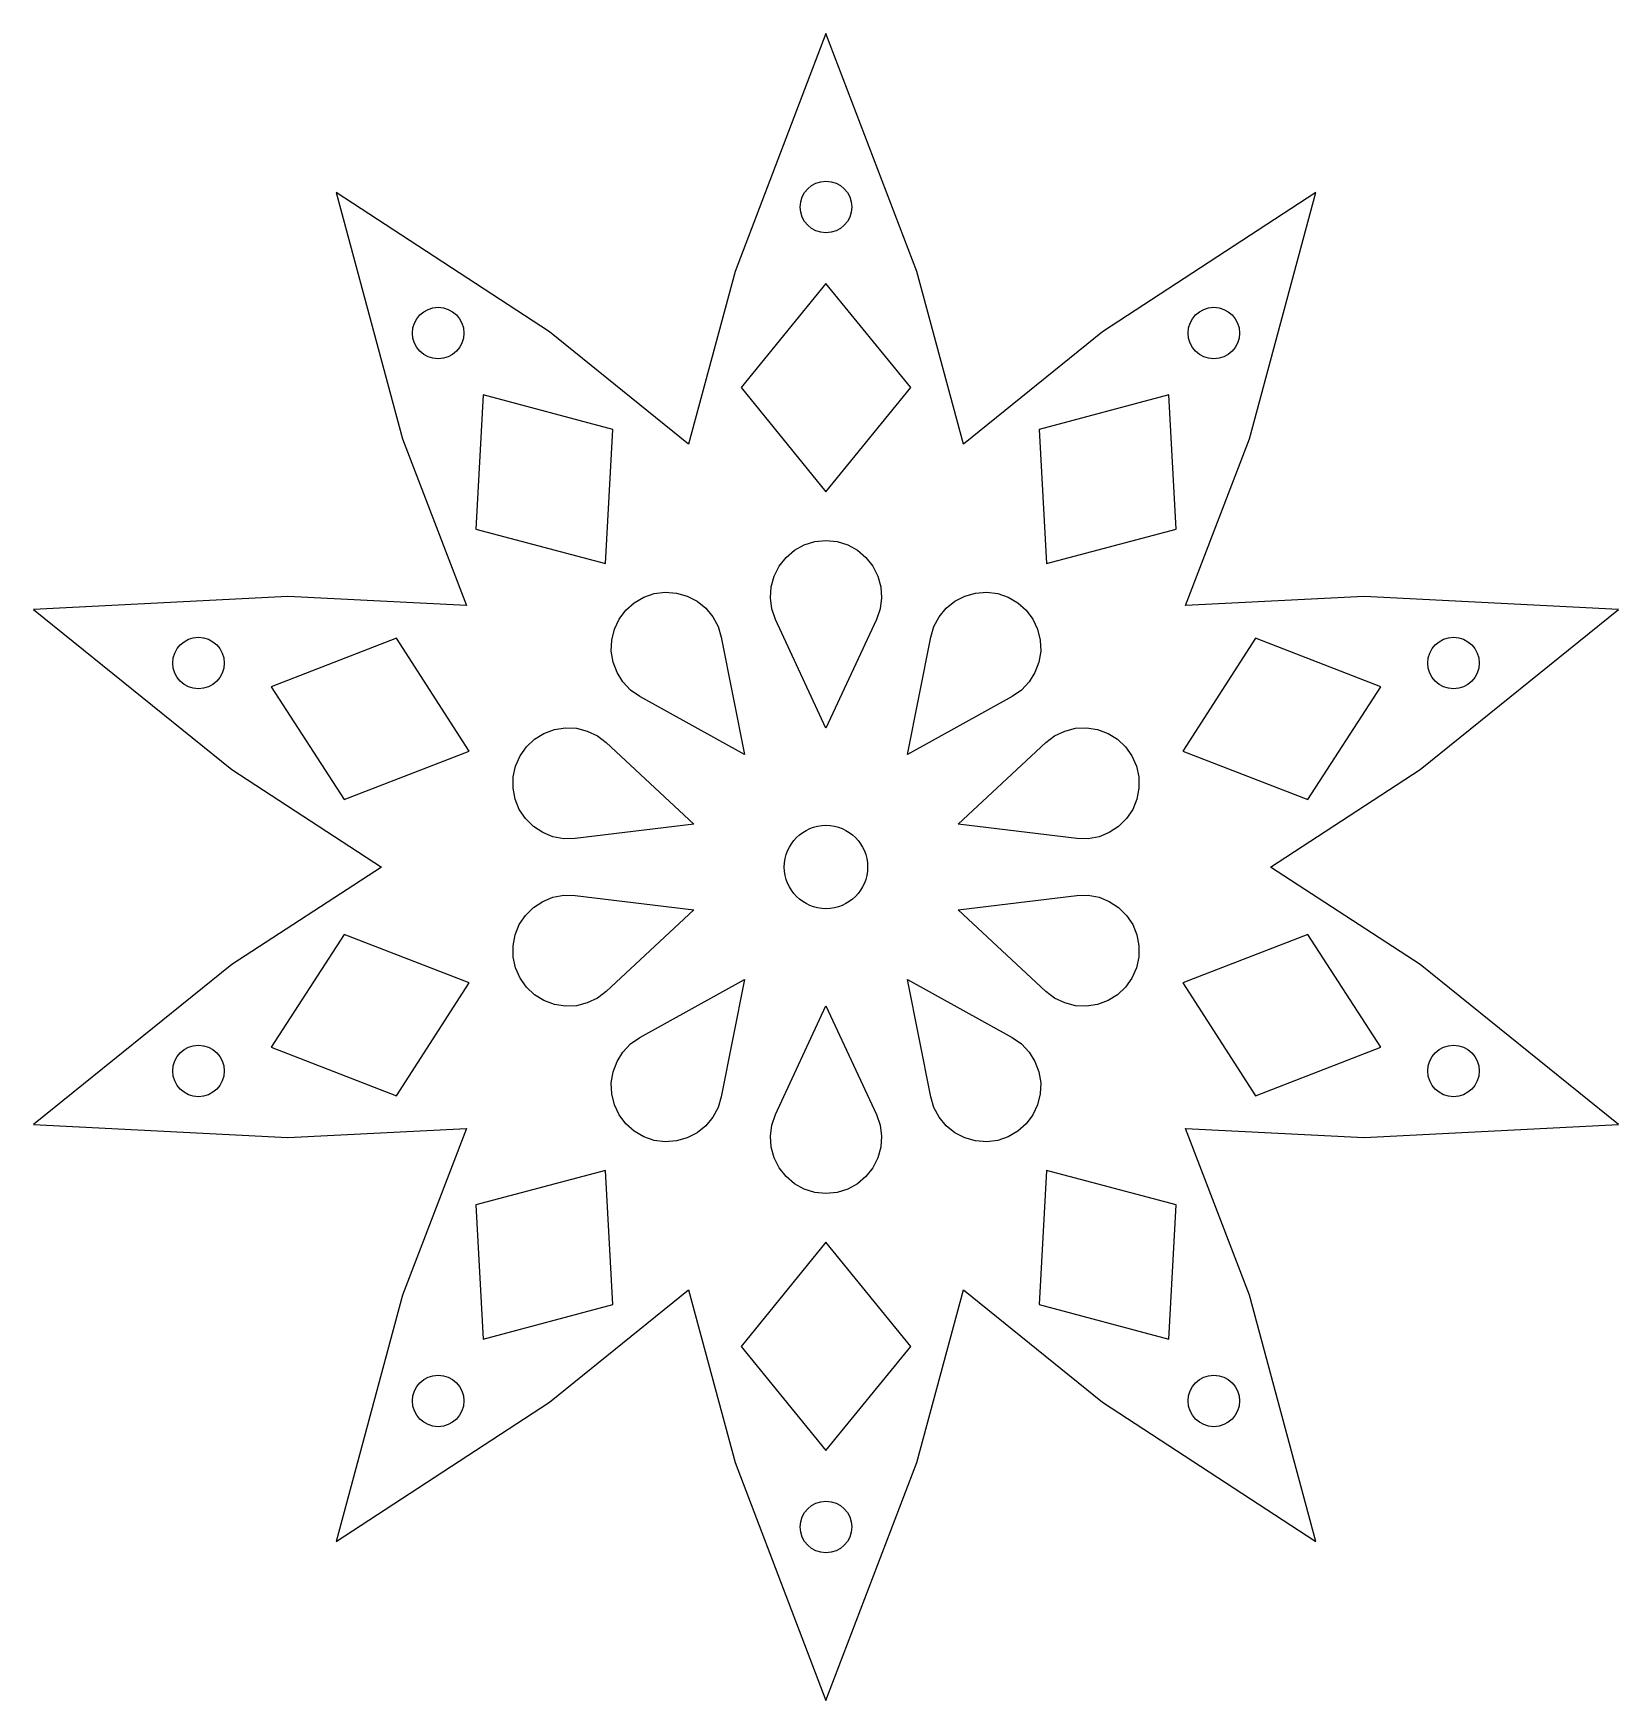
# Model space of a CAD drawing. Header units: metres. Extents: x 10 to 1151, y -1210 to -10.
import ezdxf

# ---------------------------------------------------------------- set-up
doc = ezdxf.new("R2010")
doc.units = ezdxf.units.M

msp = doc.modelspace()

# ---------------------------------------------------------------- linework, layer by layer
at = {"layer": 'CONTOUR'}
msp.add_lwpolyline([(481.75, -914.34), (515.25, -1038.52), (580.63, -1210), (646.02, -1038.52), (679.52, -914.34), (779.61, -995.11), (933.31, -1095.41), (885.41, -918.25), (839.52, -798.09), (967.97, -804.6), (1151.27, -795.41), (1008.38, -680.24), (900.63, -610), (1008.38, -539.76), (1151.27, -424.59), (967.97, -415.4), (839.52, -421.91), (885.41, -301.75), (933.31, -124.59), (779.61, -224.89), (679.52, -305.66), (646.02, -181.48), (580.63, -10), (515.25, -181.48), (481.75, -305.66), (381.65, -224.89), (227.96, -124.59), (275.86, -301.75), (321.75, -421.91), (193.3, -415.4), (10, -424.59), (152.89, -539.76), (260.63, -610), (152.89, -680.24), (10, -795.41), (193.3, -804.6), (321.75, -798.09), (275.86, -918.25), (227.96, -1095.41), (381.65, -995.11)], close=True, dxfattribs=at)
at = {"layer": 'HOLES'}
for points in [[(580.63, -340), (641.62, -265), (580.63, -190), (519.65, -265)], [(421.93, -391.57), (427.19, -295.04), (333.76, -270.21), (328.51, -366.74)], [(739.34, -391.57), (832.76, -366.74), (827.5, -270.21), (734.08, -295.04)], [(580.63, -510), (544.35, -431.84), (541.72, -424.28), (540.66, -416.34), (541.19, -408.35), (543.31, -400.63), (546.92, -393.48), (551.88, -387.19), (557.99, -382.02), (565.02, -378.17), (572.67, -375.8), (580.63, -375), (588.6, -375.8), (596.25, -378.17), (603.27, -382.02), (609.39, -387.19), (614.35, -393.48), (617.96, -400.63), (620.08, -408.35), (620.61, -416.34), (619.54, -424.28), (616.92, -431.84)], [(521.86, -529.1), (446.56, -487.19), (439.99, -482.62), (434.46, -476.82), (430.2, -470.05), (427.37, -462.55), (426.09, -454.65), (426.41, -446.65), (428.32, -438.87), (431.74, -431.63), (436.53, -425.21), (442.5, -419.88), (449.42, -415.85), (457, -413.27), (464.95, -412.26), (472.93, -412.84), (480.64, -415.01), (487.77, -418.67), (494.02, -423.68), (499.15, -429.83), (502.95, -436.88), (505.27, -444.54)], [(639.41, -529.1), (656, -444.54), (658.32, -436.88), (662.12, -429.83), (667.25, -423.68), (673.5, -418.67), (680.62, -415.01), (688.33, -412.84), (696.32, -412.26), (704.26, -413.27), (711.85, -415.85), (718.76, -419.88), (724.74, -425.21), (729.53, -431.63), (732.95, -438.87), (734.86, -446.65), (735.18, -454.65), (733.9, -462.55), (731.07, -470.05), (726.81, -476.82), (721.28, -482.62), (714.7, -487.19)], [(323.85, -526.57), (271.36, -445.39), (181.19, -480.21), (233.67, -561.39)], [(837.42, -526.57), (927.59, -561.39), (980.08, -480.21), (889.9, -445.39)], [(485.53, -579.1), (399.98, -589.45), (391.98, -589.61), (384.1, -588.18), (376.67, -585.2), (369.97, -580.8), (364.29, -575.16), (359.85, -568.5), (356.82, -561.08), (355.33, -553.21), (355.44, -545.21), (357.14, -537.38), (360.36, -530.05), (364.98, -523.51), (370.81, -518.02), (377.62, -513.8), (385.13, -511.02), (393.04, -509.8), (401.04, -510.17), (408.81, -512.14), (416.02, -515.6), (422.41, -520.44)], [(675.74, -579.1), (738.86, -520.44), (745.24, -515.6), (752.46, -512.14), (760.23, -510.17), (768.22, -509.8), (776.14, -511.02), (783.65, -513.8), (790.46, -518.02), (796.29, -523.51), (800.91, -530.05), (804.13, -537.38), (805.83, -545.21), (805.94, -553.21), (804.45, -561.08), (801.42, -568.5), (796.98, -575.16), (791.29, -580.8), (784.6, -585.2), (777.17, -588.18), (769.29, -589.61), (761.28, -589.45)], [(485.53, -640.9), (422.41, -699.56), (416.02, -704.4), (408.81, -707.86), (401.04, -709.83), (393.04, -710.2), (385.13, -708.98), (377.62, -706.2), (370.81, -701.98), (364.98, -696.49), (360.36, -689.95), (357.14, -682.62), (355.44, -674.79), (355.33, -666.79), (356.82, -658.92), (359.85, -651.5), (364.29, -644.84), (369.97, -639.2), (376.67, -634.8), (384.1, -631.82), (391.98, -630.39), (399.98, -630.55)], [(675.74, -640.9), (761.28, -630.55), (769.29, -630.39), (777.17, -631.82), (784.6, -634.8), (791.29, -639.2), (796.98, -644.84), (801.42, -651.5), (804.45, -658.92), (805.94, -666.79), (805.83, -674.79), (804.13, -682.62), (800.91, -689.95), (796.29, -696.49), (790.46, -701.98), (783.65, -706.2), (776.14, -708.98), (768.22, -710.2), (760.23, -709.83), (752.46, -707.86), (745.24, -704.4), (738.86, -699.56)], [(323.85, -693.43), (233.67, -658.61), (181.19, -739.79), (271.36, -774.61)], [(837.42, -693.43), (889.9, -774.61), (980.08, -739.79), (927.59, -658.61)], [(521.86, -690.9), (505.27, -775.46), (502.95, -783.12), (499.15, -790.17), (494.02, -796.32), (487.77, -801.33), (480.64, -804.99), (472.93, -807.16), (464.95, -807.74), (457, -806.73), (449.42, -804.15), (442.5, -800.12), (436.53, -794.79), (431.74, -788.37), (428.32, -781.13), (426.41, -773.35), (426.09, -765.35), (427.37, -757.45), (430.2, -749.95), (434.46, -743.18), (439.99, -737.38), (446.56, -732.81)], [(639.41, -690.9), (714.7, -732.81), (721.28, -737.38), (726.81, -743.18), (731.07, -749.95), (733.9, -757.45), (735.18, -765.35), (734.86, -773.35), (732.95, -781.13), (729.53, -788.37), (724.74, -794.79), (718.76, -800.12), (711.85, -804.15), (704.26, -806.73), (696.32, -807.74), (688.33, -807.16), (680.62, -804.99), (673.5, -801.33), (667.25, -796.32), (662.12, -790.17), (658.32, -783.12), (656, -775.46)], [(580.63, -710), (616.92, -788.16), (619.54, -795.72), (620.61, -803.66), (620.08, -811.65), (617.96, -819.37), (614.35, -826.52), (609.39, -832.81), (603.27, -837.98), (596.25, -841.83), (588.6, -844.2), (580.63, -845), (572.67, -844.2), (565.02, -841.83), (557.99, -837.98), (551.88, -832.81), (546.92, -826.52), (543.31, -819.37), (541.19, -811.65), (540.66, -803.66), (541.72, -795.72), (544.35, -788.16)], [(421.93, -828.43), (328.51, -853.26), (333.76, -949.79), (427.19, -924.96)], [(739.34, -828.43), (734.08, -924.96), (827.5, -949.79), (832.76, -853.26)], [(580.63, -880), (519.65, -955), (580.63, -1030), (641.62, -955)]]:
    msp.add_lwpolyline(points, close=True, dxfattribs=at)
for centre, radius in [((580.63, -135), 18.54), ((301.44, -225.72), 18.54), ((859.83, -225.72), 18.54), ((128.88, -463.22), 18.54), ((1032.39, -463.22), 18.54), ((580.63, -610), 30), ((128.88, -756.78), 18.54), ((1032.39, -756.78), 18.54), ((301.44, -994.28), 18.54), ((859.83, -994.28), 18.54), ((580.63, -1085), 18.54)]:
    msp.add_circle(centre, radius, dxfattribs=at)

doc.saveas('drawing.dxf')
